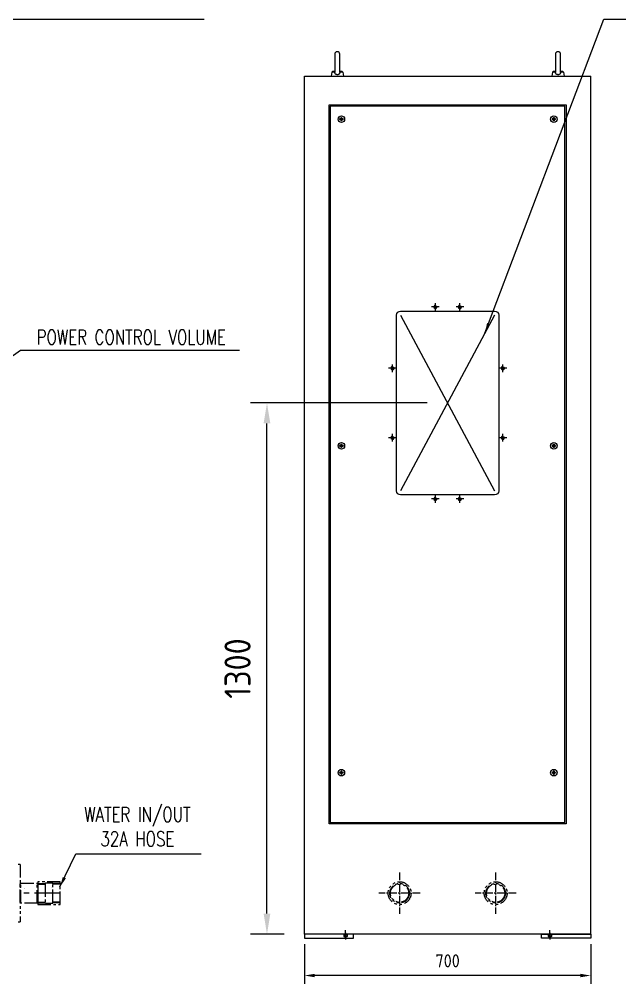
# Model space of a CAD drawing. Header units: millimetres. Extents: x 0 to 37514, y 0 to 8910.
# Drawn here: x 30253 to 31722, y 1567 to 3928 of the extents above; entities that cross this region are included whole.
import ezdxf

# ---------------------------------------------------------------- set-up
doc = ezdxf.new("R2010")
doc.units = ezdxf.units.MM
for name, pattern in [('CENTER1', [10, 7, -1, 1, -1]), ('CENTER2', [28.575, 19.05, -3.175, 3.175, -3.175]), ('CENTERX2', [101.6, 63.5, -12.7, 12.7, -12.7]), ('HIDDEN', [9.525, 6.35, -3.175]), ('PHANTOM', [63.5, 31.75, -6.35, 6.35, -6.35, 6.35, -6.35])]:
    doc.linetypes.add(name, pattern=pattern)
doc.layers.add('4', color=4, linetype='Continuous')
doc.layers.add('8', color=230, linetype='Continuous')
doc.styles.add('Single', font='romans.shx', dxfattribs={"width": 0.75, "bigfont": 'ghs.shx'})
doc.styles.get("Standard").update_dxf_attribs({"font": 'ISOCP.SHX', "bigfont": 'WHGTXT.SHX'})
doc.dimstyles.new('PS-10', dxfattribs={"dimscale": 10, "dimtxt": 3.2, "dimasz": 2.5, "dimexe": 2, "dimexo": 2.5, "dimgap": 2, "dimtad": 1, "dimtoh": 1, "dimrnd": 0.05, "dimzin": 12, "dimdsep": 46, "dimtxsty": 'Standard', "dimcen": 0, "dimclrt": 2, "dimazin": 3, "dimtfac": 1, "dimtofl": 0, "dimtmove": 0, "dimatfit": 3, "dimfxl": 0, "dimtolj": 1, "dimtzin": 0, "dimarcsym": 0})
doc.dimstyles.new('PS-20', dxfattribs={"dimscale": 20, "dimtxt": 3.2, "dimasz": 2.5, "dimexe": 2, "dimexo": 2.5, "dimgap": 2, "dimtad": 1, "dimtoh": 1, "dimrnd": 0.05, "dimzin": 12, "dimdsep": 46, "dimtxsty": 'Standard', "dimcen": 0, "dimclrt": 2, "dimazin": 3, "dimtfac": 1, "dimtofl": 0, "dimtmove": 0, "dimatfit": 3, "dimfxl": 0, "dimtolj": 1, "dimtzin": 0, "dimarcsym": 0})

# ---------------------------------------------------------------- blocks, each defined once
blk = doc.blocks.new('*D210')
at = {"color": 0, "lineweight": -2}
for p, q in [((30951, 1663.2), (30951, 1566.6)), ((31651, 1663.2), (31651, 1566.6)), ((31626, 1586.6), (30976, 1586.6))]:
    blk.add_line(p, q, dxfattribs=at)
at = {"color": 0}
for points in [[(30976, 1590.8), (30976, 1582.4), (30951, 1586.6)], [(31626, 1590.8), (31626, 1582.4), (31651, 1586.6)]]:
    blk.add_solid(points, dxfattribs=at)
at = {"layer": 'Defpoints', "color": 0}
for p in [(30951, 1688.2), (31651, 1688.2), (30951, 1586.6)]:
    blk.add_point(p, dxfattribs=at)
at = {"color": 2, "insert": (31301, 1622.6), "char_height": 32, "attachment_point": 5}
blk.add_mtext('\\A1;700', dxfattribs=at)
blk = doc.blocks.new('A$C1D9B1766')
at = {"color": 6, "linetype": 'PHANTOM'}
for p, q in [((-145, 170), (-150, 170)), ((-145, 170), (-145, 30)), ((-143.8, 75.7), (-143.8, 124.3)), ((-103.4, 75.7), (-103.4, 124.3)), ((-47.2, 128), (-102.2, 128)), ((-102.2, 128), (-102.2, 72)), ((-102.2, 123.9), (-84.2, 123.3)), ((-102.2, 122.4), (-84.2, 121.9)), ((-84.2, 123), (-84.2, 77)), ((-66.7, 124.5), (-82.7, 124.5)), ((-47.2, 123.9), (-65.2, 123.3)), ((-65.2, 77), (-65.2, 123)), ((-47.2, 122.4), (-65.2, 121.9)), ((-47.2, 72), (-47.2, 128)), ((-102.2, 77.6), (-84.2, 78.1)), ((-102.2, 76.1), (-84.2, 76.7)), ((-102.2, 72), (-47.2, 72)), ((-82.7, 75.5), (-66.7, 75.5)), ((-47.2, 77.6), (-65.2, 78.1)), ((-47.2, 76.1), (-65.2, 76.7)), ((-150, 30), (-145, 30))]:
    blk.add_line(p, q, dxfattribs=at)
at = {"color": 1, "linetype": 'CENTERX2'}
blk.add_line((-47.2, 100), (-145, 100), dxfattribs=at)
at = {"color": 6, "linetype": 'PHANTOM'}
blk.add_lwpolyline([(-103.4, 75.7), (-143.8, 75.7), (-145, 77.6), (-145, 122.4), (-143.8, 124.3), (-103.4, 124.3), (-102.2, 122.4), (-102.2, 77.6)], close=True, dxfattribs=at)
for centre, start, end in [((-82.7, 123), 90, 180), ((-66.7, 123), 0, 89.9962), ((-82.7, 77), 180.0038, 270), ((-66.7, 77), 270.0038, 359.9962)]:
    blk.add_arc(centre, 1.5, start, end, dxfattribs=at)
for s, p in [('40AX3.7t-50L', (-137.5, 111.9)), ('11/2', (-70.2, 114.7))]:
    blk.add_text(s, height=0.6, dxfattribs=at).set_placement(p)
blk = doc.blocks.new('A$C484F3675')
at = {"color": 2, "linetype": 'HIDDEN'}
for p, q in [((-104, 10), (-104, 0)), ((-103.3, 9.3), (-103.3, 0.7)), ((-96.7, 9.3), (-96.7, 0.7)), ((-96, 10), (-96, 0))]:
    blk.add_line(p, q, dxfattribs=at)
at = {"color": 1, "linetype": 'CENTER1'}
blk.add_line((-100, 13), (-100, -3), dxfattribs=at)
at = {"color": 3}
blk.add_lwpolyline([(0, 0), (-120, 0), (-120, 10), (0, 10)], close=True, dxfattribs=at)
at = {"color": 2, "linetype": 'HIDDEN'}
for points in [[(-96, 10), (-96.7, 9.3), (-103.3, 9.3), (-104, 10)], [(-96, 0), (-96.7, 0.7), (-103.3, 0.7), (-104, 0)]]:
    blk.add_lwpolyline(points, dxfattribs=at)
blk = doc.blocks.new('*D209')
at = {"color": 0, "linetype": 'ByBlock', "lineweight": -2}
for p, q in [((31251, 2988.2), (30819, 2988.2)), ((30859, 1738.2), (30859, 2938.2)), ((30901, 1688.2), (30819, 1688.2))]:
    blk.add_line(p, q, dxfattribs=at)
at = {"color": 0}
for points in [[(30850.7, 2938.2), (30867.3, 2938.2), (30859, 2988.2)], [(30850.7, 1738.2), (30867.3, 1738.2), (30859, 1688.2)]]:
    blk.add_solid(points, dxfattribs=at)
at = {"layer": 'Defpoints', "color": 0}
for p in [(30859, 2988.2), (31301, 2988.2), (30951, 1688.2)]:
    blk.add_point(p, dxfattribs=at)
at = {"color": 2, "insert": (30787, 2338.2), "char_height": 64, "attachment_point": 5, "rotation": 90}
blk.add_mtext('\\A1;1300', dxfattribs=at)

msp = doc.modelspace()

# ---------------------------------------------------------------- linework, layer by layer
at = {"color": 3}
for p, q in [((31024.744, 3841.965), (31024.744, 3797.599)), ((31037.244, 3797.599), (31037.244, 3841.965)), ((31564.744, 3841.965), (31564.744, 3797.599)), ((31577.244, 3797.599), (31577.244, 3841.965)), ((30950.994, 3788.215), (31650.994, 3788.215)), ((30950.994, 1688.215), (30950.994, 3788.215)), ((31017.748, 3798.164), (31015.994, 3788.215)), ((31024.744, 3798.164), (31017.748, 3798.164)), ((31018.99, 3799.451), (31024.744, 3799.451)), ((31037.244, 3799.451), (31042.997, 3799.451)), ((31044.24, 3798.164), (31037.244, 3798.164)), ((31044.24, 3798.164), (31045.994, 3788.215)), ((31557.748, 3798.164), (31555.994, 3788.215)), ((31564.744, 3798.164), (31557.748, 3798.164)), ((31558.99, 3799.451), (31564.744, 3799.451)), ((31577.244, 3799.451), (31582.997, 3799.451)), ((31584.24, 3798.164), (31577.244, 3798.164)), ((31584.24, 3798.164), (31585.994, 3788.215)), ((31650.994, 1688.215), (31650.994, 3788.215)), ((31010.994, 3718.215), (31590.994, 3718.215)), ((31010.994, 1958.215), (31010.994, 3718.215)), ((31587.994, 3715.215), (31013.994, 3715.215)), ((31013.994, 3715.215), (31013.994, 1961.215)), ((31587.994, 1961.215), (31587.994, 3715.215)), ((31590.994, 3718.215), (31590.994, 1958.215)), ((31038.504, 3683.911), (31036.844, 3683.783)), ((31036.844, 3682.647), (31036.844, 3683.783)), ((31036.986, 3683.925), (31039.199, 3683.925)), ((31038.504, 3682.52), (31038.504, 3683.911)), ((31040.284, 3685.01), (31040.284, 3687.223)), ((31040.426, 3687.365), (31040.298, 3685.705)), ((31040.298, 3685.705), (31041.689, 3685.705)), ((31040.426, 3687.365), (31041.562, 3687.365)), ((31041.689, 3685.705), (31041.562, 3687.365)), ((31041.704, 3687.223), (31041.704, 3685.01)), ((31042.788, 3683.925), (31045.002, 3683.925)), ((31043.484, 3683.911), (31043.484, 3682.52)), ((31045.144, 3683.783), (31043.484, 3683.911)), ((31045.144, 3683.783), (31045.144, 3682.647)), ((31558.504, 3683.911), (31556.844, 3683.783)), ((31556.844, 3682.647), (31556.844, 3683.783)), ((31556.986, 3683.925), (31559.199, 3683.925)), ((31558.504, 3682.52), (31558.504, 3683.911)), ((31560.284, 3685.01), (31560.284, 3687.223)), ((31560.426, 3687.365), (31560.298, 3685.705)), ((31560.298, 3685.705), (31561.689, 3685.705)), ((31560.426, 3687.365), (31561.562, 3687.365)), ((31561.689, 3685.705), (31561.562, 3687.365)), ((31561.704, 3687.223), (31561.704, 3685.01)), ((31562.788, 3683.925), (31565.002, 3683.925)), ((31563.484, 3683.911), (31563.484, 3682.52)), ((31565.144, 3683.783), (31563.484, 3683.911)), ((31565.144, 3683.783), (31565.144, 3682.647)), ((31036.844, 3682.647), (31038.504, 3682.52)), ((31039.199, 3682.505), (31036.986, 3682.505)), ((31040.284, 3679.207), (31040.284, 3681.421)), ((31041.689, 3680.725), (31040.298, 3680.725)), ((31040.298, 3680.725), (31040.426, 3679.065)), ((31041.562, 3679.065), (31040.426, 3679.065)), ((31041.562, 3679.065), (31041.689, 3680.725)), ((31041.704, 3681.421), (31041.704, 3679.207)), ((31045.002, 3682.505), (31042.788, 3682.505)), ((31043.484, 3682.52), (31045.144, 3682.647)), ((31556.844, 3682.647), (31558.504, 3682.52)), ((31559.199, 3682.505), (31556.986, 3682.505)), ((31560.284, 3679.207), (31560.284, 3681.421)), ((31561.689, 3680.725), (31560.298, 3680.725)), ((31560.298, 3680.725), (31560.426, 3679.065)), ((31561.562, 3679.065), (31560.426, 3679.065)), ((31561.562, 3679.065), (31561.689, 3680.725)), ((31561.704, 3681.421), (31561.704, 3679.207)), ((31565.002, 3682.505), (31562.788, 3682.505)), ((31563.484, 3682.52), (31565.144, 3682.647)), ((31280.494, 3223.215), (31261.494, 3223.215)), ((31270.994, 3213.715), (31270.994, 3232.715)), ((31340.494, 3223.215), (31321.494, 3223.215)), ((31330.994, 3213.715), (31330.994, 3232.715)), ((31175.494, 3073.215), (31156.494, 3073.215)), ((31165.994, 3063.715), (31165.994, 3082.715)), ((31445.494, 3073.215), (31426.494, 3073.215)), ((31435.994, 3063.715), (31435.994, 3082.715)), ((31165.994, 2893.715), (31165.994, 2912.715)), ((31435.994, 2893.715), (31435.994, 2912.715)), ((31038.504, 2883.911), (31036.844, 2883.783)), ((31036.844, 2882.647), (31036.844, 2883.783)), ((31036.844, 2882.647), (31038.504, 2882.52)), ((31036.986, 2883.925), (31039.199, 2883.925)), ((31039.199, 2882.505), (31036.986, 2882.505)), ((31038.504, 2882.52), (31038.504, 2883.911)), ((31040.284, 2885.01), (31040.284, 2887.223)), ((31040.284, 2879.207), (31040.284, 2881.421)), ((31040.426, 2887.365), (31040.298, 2885.705)), ((31040.298, 2885.705), (31041.689, 2885.705)), ((31041.689, 2880.725), (31040.298, 2880.725)), ((31040.298, 2880.725), (31040.426, 2879.065)), ((31040.426, 2887.365), (31041.562, 2887.365)), ((31041.689, 2885.705), (31041.562, 2887.365)), ((31041.562, 2879.065), (31041.689, 2880.725)), ((31041.704, 2887.223), (31041.704, 2885.01)), ((31041.704, 2881.421), (31041.704, 2879.207)), ((31042.788, 2883.925), (31045.002, 2883.925)), ((31045.002, 2882.505), (31042.788, 2882.505)), ((31043.484, 2883.911), (31043.484, 2882.52)), ((31045.144, 2883.783), (31043.484, 2883.911)), ((31043.484, 2882.52), (31045.144, 2882.647)), ((31045.144, 2883.783), (31045.144, 2882.647)), ((31175.494, 2903.215), (31156.494, 2903.215)), ((31445.494, 2903.215), (31426.494, 2903.215)), ((31558.504, 2883.911), (31556.844, 2883.783)), ((31556.844, 2882.647), (31556.844, 2883.783)), ((31556.844, 2882.647), (31558.504, 2882.52)), ((31556.986, 2883.925), (31559.199, 2883.925)), ((31559.199, 2882.505), (31556.986, 2882.505)), ((31558.504, 2882.52), (31558.504, 2883.911)), ((31560.284, 2885.01), (31560.284, 2887.223)), ((31560.284, 2879.207), (31560.284, 2881.421)), ((31560.426, 2887.365), (31560.298, 2885.705)), ((31560.298, 2885.705), (31561.689, 2885.705)), ((31561.689, 2880.725), (31560.298, 2880.725)), ((31560.298, 2880.725), (31560.426, 2879.065)), ((31560.426, 2887.365), (31561.562, 2887.365)), ((31561.689, 2885.705), (31561.562, 2887.365)), ((31561.562, 2879.065), (31561.689, 2880.725)), ((31561.704, 2887.223), (31561.704, 2885.01)), ((31561.704, 2881.421), (31561.704, 2879.207)), ((31562.788, 2883.925), (31565.002, 2883.925)), ((31565.002, 2882.505), (31562.788, 2882.505)), ((31563.484, 2883.911), (31563.484, 2882.52)), ((31565.144, 2883.783), (31563.484, 2883.911)), ((31563.484, 2882.52), (31565.144, 2882.647)), ((31565.144, 2883.783), (31565.144, 2882.647)), ((31041.562, 2879.065), (31040.426, 2879.065)), ((31561.562, 2879.065), (31560.426, 2879.065)), ((31270.994, 2743.715), (31270.994, 2762.715)), ((31330.994, 2743.715), (31330.994, 2762.715)), ((31280.494, 2753.215), (31261.494, 2753.215)), ((31340.494, 2753.215), (31321.494, 2753.215)), ((31038.504, 2083.911), (31036.844, 2083.783)), ((31036.844, 2082.647), (31036.844, 2083.783)), ((31036.844, 2082.647), (31038.504, 2082.52)), ((31036.986, 2083.925), (31039.199, 2083.925)), ((31039.199, 2082.505), (31036.986, 2082.505)), ((31038.504, 2082.52), (31038.504, 2083.911)), ((31040.284, 2085.01), (31040.284, 2087.223)), ((31040.284, 2079.207), (31040.284, 2081.421)), ((31040.426, 2087.365), (31040.298, 2085.705)), ((31040.298, 2085.705), (31041.689, 2085.705)), ((31041.689, 2080.725), (31040.298, 2080.725)), ((31040.298, 2080.725), (31040.426, 2079.065)), ((31040.426, 2087.365), (31041.562, 2087.365)), ((31041.562, 2079.065), (31040.426, 2079.065)), ((31041.689, 2085.705), (31041.562, 2087.365)), ((31041.562, 2079.065), (31041.689, 2080.725)), ((31041.704, 2087.223), (31041.704, 2085.01)), ((31041.704, 2081.421), (31041.704, 2079.207)), ((31042.788, 2083.925), (31045.002, 2083.925)), ((31045.002, 2082.505), (31042.788, 2082.505)), ((31043.484, 2083.911), (31043.484, 2082.52)), ((31045.144, 2083.783), (31043.484, 2083.911)), ((31043.484, 2082.52), (31045.144, 2082.647)), ((31045.144, 2083.783), (31045.144, 2082.647)), ((31558.504, 2083.911), (31556.844, 2083.783)), ((31556.844, 2082.647), (31556.844, 2083.783)), ((31556.844, 2082.647), (31558.504, 2082.52)), ((31556.986, 2083.925), (31559.199, 2083.925)), ((31559.199, 2082.505), (31556.986, 2082.505)), ((31558.504, 2082.52), (31558.504, 2083.911)), ((31560.284, 2085.01), (31560.284, 2087.223)), ((31560.284, 2079.207), (31560.284, 2081.421)), ((31560.426, 2087.365), (31560.298, 2085.705)), ((31560.298, 2085.705), (31561.689, 2085.705)), ((31561.689, 2080.725), (31560.298, 2080.725)), ((31560.298, 2080.725), (31560.426, 2079.065)), ((31560.426, 2087.365), (31561.562, 2087.365)), ((31561.562, 2079.065), (31560.426, 2079.065)), ((31561.689, 2085.705), (31561.562, 2087.365)), ((31561.562, 2079.065), (31561.689, 2080.725)), ((31561.704, 2087.223), (31561.704, 2085.01)), ((31561.704, 2081.421), (31561.704, 2079.207)), ((31562.788, 2083.925), (31565.002, 2083.925)), ((31565.002, 2082.505), (31562.788, 2082.505)), ((31563.484, 2083.911), (31563.484, 2082.52)), ((31565.144, 2083.783), (31563.484, 2083.911)), ((31563.484, 2082.52), (31565.144, 2082.647)), ((31565.144, 2083.783), (31565.144, 2082.647)), ((31013.994, 1961.215), (31587.994, 1961.215)), ((31590.994, 1958.215), (31010.994, 1958.215)), ((31650.994, 1688.215), (30950.994, 1688.215))]:
    msp.add_line(p, q, dxfattribs=at)
for p, q in [((31185.994, 3203.215), (31415.994, 2773.215)), ((31415.994, 3203.215), (31185.994, 2773.215))]:
    msp.add_line(p, q)
at = {"color": 1, "linetype": 'CENTER2'}
for p, q in [((31183.494, 1838.721), (31183.494, 1737.71)), ((31418.494, 1838.721), (31418.494, 1737.71)), ((31233.999, 1788.215), (31132.989, 1788.215)), ((31468.999, 1788.215), (31367.989, 1788.215))]:
    msp.add_line(p, q, dxfattribs=at)
at = {"color": 1, "linetype": 'CENTER1'}
for p, q in [((31050.994, 1679.015), (31050.994, 1697.415)), ((31550.994, 1679.015), (31550.994, 1697.415))]:
    msp.add_line(p, q, dxfattribs=at)
at = {"color": 3}
msp.add_lwpolyline([(31185.994, 2763.215, -0.41421356), (31175.994, 2773.215), (31175.994, 3203.215, -0.41421356), (31185.994, 3213.215), (31415.994, 3213.215, -0.41421356), (31425.994, 3203.215), (31425.994, 2773.215, -0.41421356), (31415.994, 2763.215)], format="xyb", close=True, dxfattribs=at)
for centre, radius in [((31040.994, 3683.215), 8), ((31040.994, 3683.215), 8), ((31560.994, 3683.215), 8), ((31560.994, 3683.215), 8), ((31270.994, 3223.215), 3.324), ((31330.994, 3223.215), 3.324), ((31165.994, 3073.215), 3.324), ((31435.994, 3073.215), 3.324), ((31165.994, 2903.215), 3.324), ((31435.994, 2903.215), 3.324), ((31040.994, 2883.215), 8), ((31040.994, 2883.215), 8), ((31560.994, 2883.215), 8), ((31560.994, 2883.215), 8), ((31270.994, 2753.215), 3.324), ((31330.994, 2753.215), 3.324), ((31040.994, 2083.215), 8), ((31040.994, 2083.215), 8), ((31560.994, 2083.215), 8), ((31560.994, 2083.215), 8)]:
    msp.add_circle(centre, radius, dxfattribs=at)
at = {"color": 6, "linetype": 'PHANTOM'}
for centre, radius in [((31183.494, 1788.215), 28), ((31183.494, 1788.215), 23.901), ((31183.494, 1788.215), 22.422), ((31418.494, 1788.215), 28), ((31418.494, 1788.215), 23.901), ((31418.494, 1788.215), 22.422)]:
    msp.add_circle(centre, radius, dxfattribs=at)
at = {"color": 3}
for centre, radius, start, end in [((31030.994, 3841.965), 6.25, 0, 180), ((31570.994, 3841.965), 6.25, 0, 180), ((31019.324, 3797.886), 1.6, 102.026552, 170), ((31030.994, 3743.107), 57.608, 96.228381, 102.026552), ((31030.994, 3743.107), 57.608, 77.973448, 83.771619), ((31042.664, 3797.886), 1.6, 10, 77.973448), ((31559.324, 3797.886), 1.6, 102.026552, 170), ((31570.994, 3743.107), 57.608, 96.228381, 102.026552), ((31570.994, 3743.107), 57.608, 77.973448, 83.771619), ((31582.664, 3797.886), 1.6, 10, 77.973448), ((31036.986, 3683.783), 0.142, 90, 180), ((31038.518, 3683.911), 0.0142, 90, 180), ((31040.994, 3683.215), 1.93, 158.415338, 201.584664), ((31040.994, 3683.215), 1.93, 111.584662, 158.415338), ((31040.426, 3687.223), 0.142, 90, 180), ((31040.298, 3685.691), 0.0142, 90, 180), ((31040.994, 3683.215), 1.93, 68.415338, 111.584662), ((31041.562, 3687.223), 0.142, 0, 90), ((31041.689, 3685.691), 0.0142, 0, 90), ((31040.994, 3683.215), 1.93, 21.584662, 68.415338), ((31040.994, 3683.215), 1.93, 338.415338, 21.584662), ((31043.469, 3683.911), 0.0142, 0, 90), ((31045.002, 3683.783), 0.142, 0, 90), ((31556.986, 3683.783), 0.142, 90, 180), ((31558.518, 3683.911), 0.0142, 90, 180), ((31560.994, 3683.215), 1.93, 158.415338, 201.584664), ((31560.994, 3683.215), 1.93, 111.584662, 158.415338), ((31560.426, 3687.223), 0.142, 90, 180), ((31560.298, 3685.691), 0.0142, 90, 180), ((31560.994, 3683.215), 1.93, 68.415338, 111.584662), ((31561.562, 3687.223), 0.142, 0, 90), ((31561.689, 3685.691), 0.0142, 0, 90), ((31560.994, 3683.215), 1.93, 21.584662, 68.415338), ((31560.994, 3683.215), 1.93, 338.415338, 21.584662), ((31563.469, 3683.911), 0.0142, 0, 90), ((31565.002, 3683.783), 0.142, 0, 90), ((31036.986, 3682.647), 0.142, 180, 270), ((31038.518, 3682.52), 0.0142, 180, 270), ((31040.994, 3683.215), 1.93, 201.584662, 248.415338), ((31040.994, 3683.215), 1.93, 248.415336, 291.584662), ((31040.298, 3680.74), 0.0142, 180, 270), ((31040.426, 3679.207), 0.142, 180, 270), ((31041.562, 3679.207), 0.142, 270, 0), ((31041.689, 3680.74), 0.0142, 270, 0), ((31040.994, 3683.215), 1.93, 291.584662, 338.415338), ((31043.469, 3682.52), 0.0142, 270, 0), ((31045.002, 3682.647), 0.142, 270, 0), ((31556.986, 3682.647), 0.142, 180, 270), ((31558.518, 3682.52), 0.0142, 180, 270), ((31560.994, 3683.215), 1.93, 201.584662, 248.415338), ((31560.994, 3683.215), 1.93, 248.415336, 291.584662), ((31560.298, 3680.74), 0.0142, 180, 270), ((31560.426, 3679.207), 0.142, 180, 270), ((31561.562, 3679.207), 0.142, 270, 0), ((31561.689, 3680.74), 0.0142, 270, 0), ((31560.994, 3683.215), 1.93, 291.584662, 338.415338), ((31563.469, 3682.52), 0.0142, 270, 0), ((31565.002, 3682.647), 0.142, 270, 0), ((31270.994, 3223.215), 4, 80, 350), ((31330.994, 3223.215), 4, 80, 350), ((31165.994, 3073.215), 4, 80, 350), ((31435.994, 3073.215), 4, 80, 350), ((31165.994, 2903.215), 4, 80, 350), ((31435.994, 2903.215), 4, 80, 350), ((31036.986, 2883.783), 0.142, 90, 180), ((31036.986, 2882.647), 0.142, 180, 270), ((31038.518, 2883.911), 0.0142, 90, 180), ((31038.518, 2882.52), 0.0142, 180, 270), ((31040.994, 2883.215), 1.93, 158.415338, 201.584664), ((31040.994, 2883.215), 1.93, 111.584662, 158.415338), ((31040.994, 2883.215), 1.93, 201.584662, 248.415338), ((31040.426, 2887.223), 0.142, 90, 180), ((31040.298, 2885.691), 0.0142, 90, 180), ((31040.994, 2883.215), 1.93, 68.415338, 111.584662), ((31040.994, 2883.215), 1.93, 248.415336, 291.584662), ((31040.298, 2880.74), 0.0142, 180, 270), ((31041.562, 2887.223), 0.142, 0, 90), ((31041.689, 2885.691), 0.0142, 0, 90), ((31041.689, 2880.74), 0.0142, 270, 0), ((31040.994, 2883.215), 1.93, 21.584662, 68.415338), ((31040.994, 2883.215), 1.93, 291.584662, 338.415338), ((31040.994, 2883.215), 1.93, 338.415338, 21.584662), ((31043.469, 2883.911), 0.0142, 0, 90), ((31043.469, 2882.52), 0.0142, 270, 0), ((31045.002, 2883.783), 0.142, 0, 90), ((31045.002, 2882.647), 0.142, 270, 0), ((31556.986, 2883.783), 0.142, 90, 180), ((31556.986, 2882.647), 0.142, 180, 270), ((31558.518, 2883.911), 0.0142, 90, 180), ((31558.518, 2882.52), 0.0142, 180, 270), ((31560.994, 2883.215), 1.93, 158.415338, 201.584664), ((31560.994, 2883.215), 1.93, 111.584662, 158.415338), ((31560.994, 2883.215), 1.93, 201.584662, 248.415338), ((31560.426, 2887.223), 0.142, 90, 180), ((31560.298, 2885.691), 0.0142, 90, 180), ((31560.994, 2883.215), 1.93, 68.415338, 111.584662), ((31560.994, 2883.215), 1.93, 248.415336, 291.584662), ((31560.298, 2880.74), 0.0142, 180, 270), ((31561.562, 2887.223), 0.142, 0, 90), ((31561.689, 2885.691), 0.0142, 0, 90), ((31561.689, 2880.74), 0.0142, 270, 0), ((31560.994, 2883.215), 1.93, 21.584662, 68.415338), ((31560.994, 2883.215), 1.93, 291.584662, 338.415338), ((31560.994, 2883.215), 1.93, 338.415338, 21.584662), ((31563.469, 2883.911), 0.0142, 0, 90), ((31563.469, 2882.52), 0.0142, 270, 0), ((31565.002, 2883.783), 0.142, 0, 90), ((31565.002, 2882.647), 0.142, 270, 0), ((31040.426, 2879.207), 0.142, 180, 270), ((31041.562, 2879.207), 0.142, 270, 0), ((31560.426, 2879.207), 0.142, 180, 270), ((31561.562, 2879.207), 0.142, 270, 0), ((31270.994, 2753.215), 4, 80, 350), ((31330.994, 2753.215), 4, 80, 350), ((31036.986, 2083.783), 0.142, 90, 180), ((31036.986, 2082.647), 0.142, 180, 270), ((31038.518, 2083.911), 0.0142, 90, 180), ((31038.518, 2082.52), 0.0142, 180, 270), ((31040.994, 2083.215), 1.93, 158.415338, 201.584664), ((31040.994, 2083.215), 1.93, 111.584662, 158.415338), ((31040.994, 2083.215), 1.93, 201.584662, 248.415338), ((31040.426, 2087.223), 0.142, 90, 180), ((31040.298, 2085.691), 0.0142, 90, 180), ((31040.994, 2083.215), 1.93, 68.415338, 111.584662), ((31040.994, 2083.215), 1.93, 248.415336, 291.584662), ((31040.298, 2080.74), 0.0142, 180, 270), ((31040.426, 2079.207), 0.142, 180, 270), ((31041.562, 2087.223), 0.142, 0, 90), ((31041.562, 2079.207), 0.142, 270, 0), ((31041.689, 2085.691), 0.0142, 0, 90), ((31041.689, 2080.74), 0.0142, 270, 0), ((31040.994, 2083.215), 1.93, 21.584662, 68.415338), ((31040.994, 2083.215), 1.93, 291.584662, 338.415338), ((31040.994, 2083.215), 1.93, 338.415338, 21.584662), ((31043.469, 2083.911), 0.0142, 0, 90), ((31043.469, 2082.52), 0.0142, 270, 0), ((31045.002, 2083.783), 0.142, 0, 90), ((31045.002, 2082.647), 0.142, 270, 0), ((31556.986, 2083.783), 0.142, 90, 180), ((31556.986, 2082.647), 0.142, 180, 270), ((31558.518, 2083.911), 0.0142, 90, 180), ((31558.518, 2082.52), 0.0142, 180, 270), ((31560.994, 2083.215), 1.93, 158.415338, 201.584664), ((31560.994, 2083.215), 1.93, 111.584662, 158.415338), ((31560.994, 2083.215), 1.93, 201.584662, 248.415338), ((31560.426, 2087.223), 0.142, 90, 180), ((31560.298, 2085.691), 0.0142, 90, 180), ((31560.994, 2083.215), 1.93, 68.415338, 111.584662), ((31560.994, 2083.215), 1.93, 248.415336, 291.584662), ((31560.298, 2080.74), 0.0142, 180, 270), ((31560.426, 2079.207), 0.142, 180, 270), ((31561.562, 2087.223), 0.142, 0, 90), ((31561.562, 2079.207), 0.142, 270, 0), ((31561.689, 2085.691), 0.0142, 0, 90), ((31561.689, 2080.74), 0.0142, 270, 0), ((31560.994, 2083.215), 1.93, 21.584662, 68.415338), ((31560.994, 2083.215), 1.93, 291.584662, 338.415338), ((31560.994, 2083.215), 1.93, 338.415338, 21.584662), ((31563.469, 2083.911), 0.0142, 0, 90), ((31563.469, 2082.52), 0.0142, 270, 0), ((31565.002, 2083.783), 0.142, 0, 90), ((31565.002, 2082.647), 0.142, 270, 0)]:
    msp.add_arc(centre, radius, start, end, dxfattribs=at)
for points in [[(31037.244, 3797.599), (31037.244, 3797.013), (31037.167, 3796.44), (31036.799, 3795.201), (31036.465, 3794.578), (31035.548, 3793.474), (31034.966, 3793.014), (31033.61, 3792.298), (31032.842, 3792.058), (31031.24, 3791.834), (31030.424, 3791.851), (31028.842, 3792.142), (31028.093, 3792.414), (31026.76, 3793.202), (31026.19, 3793.712), (31025.328, 3794.91), (31025.036, 3795.575), (31024.787, 3796.725), (31024.744, 3797.159), (31024.744, 3797.599)], [(31577.244, 3797.599), (31577.244, 3797.013), (31577.167, 3796.44), (31576.799, 3795.201), (31576.465, 3794.578), (31575.548, 3793.474), (31574.966, 3793.014), (31573.61, 3792.298), (31572.842, 3792.058), (31571.24, 3791.834), (31570.424, 3791.851), (31568.842, 3792.142), (31568.093, 3792.414), (31566.76, 3793.202), (31566.19, 3793.712), (31565.328, 3794.91), (31565.036, 3795.575), (31564.787, 3796.725), (31564.744, 3797.159), (31564.744, 3797.599)]]:
    msp.add_open_spline(points, degree=3, knots=[0.05772148, 0.05772148, 0.05772148, 0.05772148, 0.23899851, 0.23899851, 0.46692882, 0.46692882, 0.70340854, 0.70340854, 0.94828753, 0.94828753, 1.19193978, 1.19193978, 1.43584134, 1.43584134, 1.68063298, 1.68063298, 1.91383984, 1.91383984, 2.04970582, 2.04970582, 2.04970582, 2.04970582], dxfattribs=at)

# ---------------------------------------------------------------- block references
for name, p in [('A$C1D9B1766', (30400.522, 1688.215)), ('A$C484F3675', (31650.994, 1678.215))]:
    msp.add_blockref(name, p)
at = {"xscale": -1}
msp.add_blockref('A$C484F3675', (30950.994, 1678.215), dxfattribs=at)

# ---------------------------------------------------------------- texts
at = {"layer": '8', "char_height": 35.84, "attachment_point": 5, "style": 'Single'}
for s, insert in [('\\A1;POWER CONTROL VOLUME', (30527.041, 3149.207)), ('\\A1;WATER IN/OUT\\P32A HOSE', (30541.975, 1951.125))]:
    msp.add_mtext(s, dxfattribs=dict(at, insert=insert))

# ---------------------------------------------------------------- dimensions: what is measured, and where the dimension line sits
dim = msp.add_linear_dim(base=(30858.994, 2988.215), p1=(30950.994, 1688.215), p2=(31300.994, 2988.215), angle=90, dimstyle='PS-20', override={"dimarcsym": 1})
dim.commit()
dim.dimension.update_dxf_attribs({"geometry": '*D209', "text_midpoint": (30786.994, 2338.215)})
dim = msp.add_linear_dim(base=(30950.994, 1586.595), p1=(31650.994, 1688.215), p2=(30950.994, 1688.215), dimstyle='PS-10')
dim.commit()
dim.dimension.update_dxf_attribs({"geometry": '*D210', "text_midpoint": (31300.994, 1622.595)})

# ---------------------------------------------------------------- leaders
at = {"layer": '4', "color": 7}
for points in [[(29894.972, 3225.015), (30169.516, 3927.539), (30705.426, 3927.539)], [(31392.377, 3159.062), (31683.171, 3927.539), (32219.382, 3927.539)], [(30049.63, 2971.681), (30255.744, 3117.707), (30791.654, 3117.707)], [(30352.501, 1803.412), (30391.172, 1884.902), (30698.369, 1884.902)]]:
    msp.add_leader(points, dimstyle='PS-10', override={"dimscale": 10, "dimgap": 2, "dimtad": 0}, dxfattribs=at)

doc.saveas('drawing.dxf')
